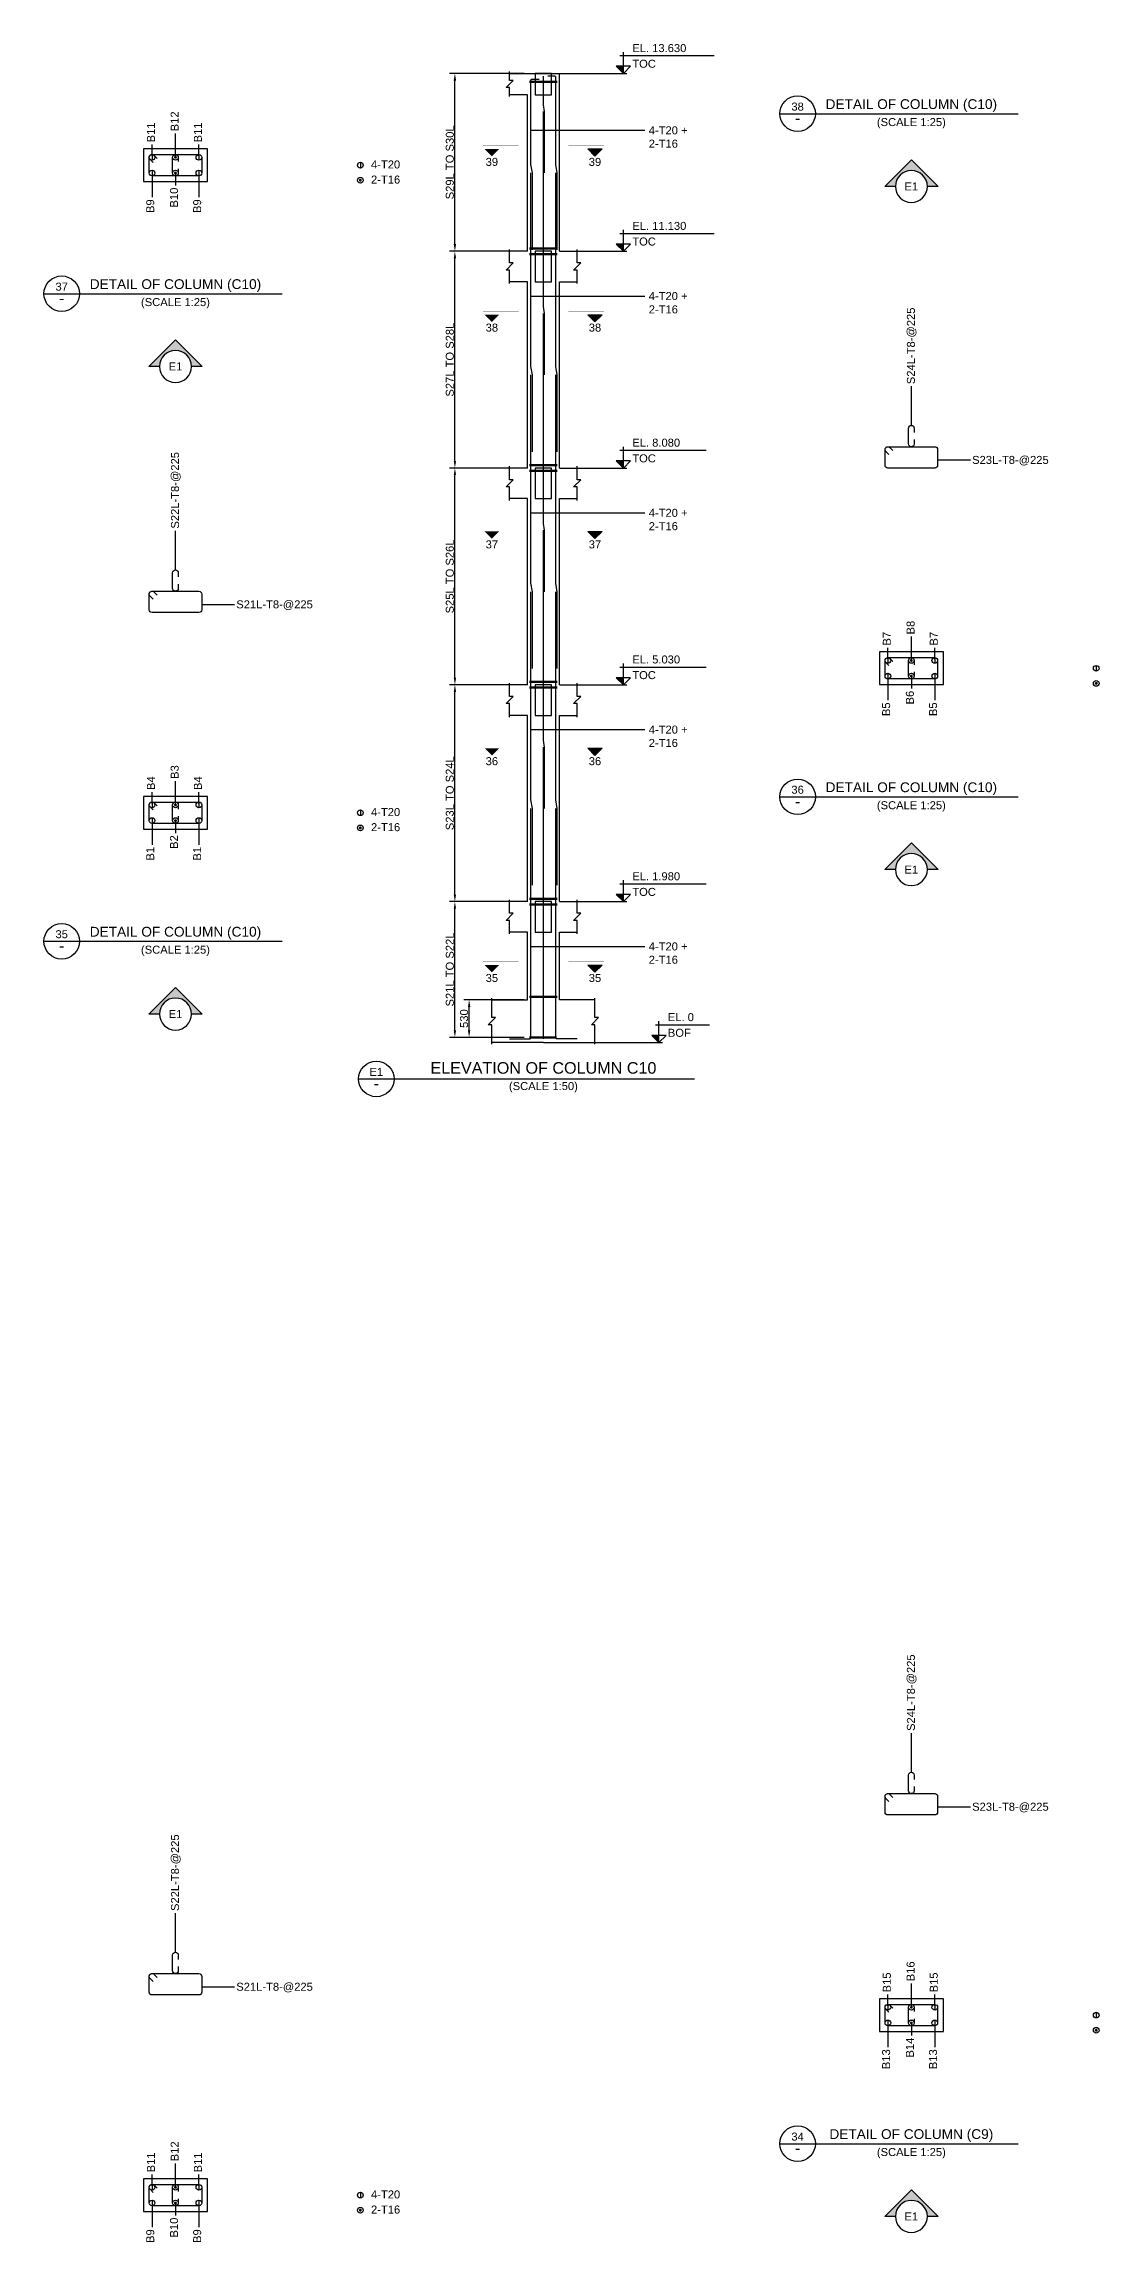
# Model space of a CAD drawing. Header units: inches. Extents: x -816171 to 9366335, y -450961 to 689132.
# Drawn here: x 123873 to 153553, y 352549 to 414358 of the extents above; entities that cross this region are included whole.
import ezdxf
from ezdxf.enums import TextEntityAlignment as Align

# ---------------------------------------------------------------- set-up
doc = ezdxf.new("R2010")
doc.units = ezdxf.units.IN
doc.header["$MEASUREMENT"] = 0
for name, color, linetype in [('colSectionMarkLayer', 5, 'Continuous'), ('Concrete Line', 2, 'Continuous'), ('Dim', 31, 'Continuous'), ('Hatch', 25, 'Continuous'), ('Labels', 4, 'Continuous'), ('Link', 225, 'Continuous'), ('Reinforcement', 130, 'Continuous'), ('Text', 31, 'Continuous'), ('Text_Scale', 31, 'Continuous')]:
    doc.layers.add(name, color=color, linetype=linetype)
doc.styles.add('SC-BBS1', font='SansSerif')
doc.styles.add('SC-COL2', font='SansSerif')
doc.styles.get("Standard").update_dxf_attribs({"font": 'txt.shx'})
doc.dimstyles.new('ColumnSch', dxfattribs={"dimtxt": 225, "dimasz": 200, "dimexe": 150, "dimexo": 150, "dimgap": 25, "dimtad": 1, "dimtoh": 1, "dimdec": 4, "dimzin": 0, "dimdsep": 46, "dimtxsty": 'SC-COL2', "dimcen": 0.09, "dimclrd": 8, "dimclre": 8, "dimclrt": 31, "dimadec": 0, "dimazin": 0, "dimtfac": 1, "dimtdec": 0, "dimtix": 1, "dimtofl": 0, "dimtmove": 0, "dimatfit": 3, "dimfxl": 1, "dimtolj": 1, "dimtzin": 0, "dimarcsym": 0})
doc.dimstyles.get("Standard").update_dxf_attribs({"dimtxt": 0.18, "dimasz": 0.18, "dimexe": 0.18, "dimexo": 0.0625, "dimgap": 0.09, "dimtad": 0, "dimtih": 1, "dimtoh": 1, "dimdec": 4, "dimzin": 0, "dimdsep": 46, "dimtxsty": 'Standard', "dimcen": 0.09, "dimadec": 0, "dimazin": 0, "dimtfac": 1, "dimtdec": 4, "dimtofl": 0, "dimtmove": 0, "dimatfit": 3, "dimfxl": 1, "dimtolj": 1, "dimtzin": 0, "dimarcsym": 0})

# ---------------------------------------------------------------- blocks, each defined once
blk = doc.blocks.new('*D542')
at = {"layer": 'DEFPOINTS', "color": 0, "transparency": 16777216}
for p in [(135433, 390241), (137533, 390241), (137533, 386423)]:
    blk.add_point(p, dxfattribs=at)
at = {"layer": 'Dim', "color": 8, "lineweight": -2, "transparency": 16777216}
for p, q in [((137383, 390241), (135283, 390241)), ((135433, 386623), (135433, 390041)), ((137383, 386423), (135283, 386423))]:
    blk.add_line(p, q, dxfattribs=at)
at = {"layer": 'Dim', "color": 8, "transparency": 16777216}
for points in [[(135400, 390041), (135467, 390041), (135433, 390241)], [(135400, 386623), (135467, 386623), (135433, 386423)]]:
    blk.add_solid(points, dxfattribs=at)
at = {"layer": 'Dim', "color": 31, "lineweight": 50, "transparency": 16777216, "insert": (135291, 388332), "char_height": 225, "attachment_point": 5, "rotation": 90, "style": 'SC-COL2'}
blk.add_mtext('\\A1;S21L TO S22L', dxfattribs=at)
blk = doc.blocks.new('*D543')
at = {"layer": 'DEFPOINTS', "color": 0, "transparency": 16777216}
for p in [(135833, 387479), (137533, 387479), (137533, 386423)]:
    blk.add_point(p, dxfattribs=at)
at = {"layer": 'Dim', "color": 8, "lineweight": -2, "transparency": 16777216}
for p, q in [((137383, 387479), (135683, 387479)), ((135833, 386623), (135833, 387279)), ((137383, 386423), (135683, 386423))]:
    blk.add_line(p, q, dxfattribs=at)
at = {"layer": 'Dim', "color": 8, "transparency": 16777216}
for points in [[(135800, 387279), (135867, 387279), (135833, 387479)], [(135800, 386623), (135867, 386623), (135833, 386423)]]:
    blk.add_solid(points, dxfattribs=at)
at = {"layer": 'Dim', "color": 31, "lineweight": 50, "transparency": 16777216, "insert": (135692, 386951), "char_height": 225, "attachment_point": 5, "rotation": 90, "style": 'SC-COL2'}
blk.add_mtext('\\A1;530', dxfattribs=at)
blk = doc.blocks.new('*D544')
at = {"layer": 'DEFPOINTS', "color": 0, "transparency": 16777216}
for p in [(135433, 396337), (137533, 396337), (137533, 390241)]:
    blk.add_point(p, dxfattribs=at)
at = {"layer": 'Dim', "color": 8, "lineweight": -2, "transparency": 16777216}
for p, q in [((137383, 396337), (135283, 396337)), ((135433, 390441), (135433, 396137)), ((137383, 390241), (135283, 390241))]:
    blk.add_line(p, q, dxfattribs=at)
at = {"layer": 'Dim', "color": 8, "transparency": 16777216}
for points in [[(135400, 396137), (135467, 396137), (135433, 396337)], [(135400, 390441), (135467, 390441), (135433, 390241)]]:
    blk.add_solid(points, dxfattribs=at)
at = {"layer": 'Dim', "color": 31, "lineweight": 50, "transparency": 16777216, "insert": (135291, 393289), "char_height": 225, "attachment_point": 5, "rotation": 90, "style": 'SC-COL2'}
blk.add_mtext('\\A1;S23L TO S24L', dxfattribs=at)
blk = doc.blocks.new('*D545')
at = {"layer": 'DEFPOINTS', "color": 0, "transparency": 16777216}
for p in [(135433, 402433), (137533, 402433), (137533, 396337)]:
    blk.add_point(p, dxfattribs=at)
at = {"layer": 'Dim', "color": 8, "lineweight": -2, "transparency": 16777216}
for p, q in [((137383, 402433), (135283, 402433)), ((135433, 396537), (135433, 402233)), ((137383, 396337), (135283, 396337))]:
    blk.add_line(p, q, dxfattribs=at)
at = {"layer": 'Dim', "color": 8, "transparency": 16777216}
for points in [[(135400, 402233), (135467, 402233), (135433, 402433)], [(135400, 396537), (135467, 396537), (135433, 396337)]]:
    blk.add_solid(points, dxfattribs=at)
at = {"layer": 'Dim', "color": 31, "lineweight": 50, "transparency": 16777216, "insert": (135291, 399385), "char_height": 225, "attachment_point": 5, "rotation": 90, "style": 'SC-COL2'}
blk.add_mtext('\\A1;S25L TO S26L', dxfattribs=at)
blk = doc.blocks.new('*D546')
at = {"layer": 'DEFPOINTS', "color": 0, "transparency": 16777216}
for p in [(135433, 408529), (137533, 408529), (137533, 402433)]:
    blk.add_point(p, dxfattribs=at)
at = {"layer": 'Dim', "color": 8, "lineweight": -2, "transparency": 16777216}
for p, q in [((137383, 408529), (135283, 408529)), ((135433, 402633), (135433, 408329)), ((137383, 402433), (135283, 402433))]:
    blk.add_line(p, q, dxfattribs=at)
at = {"layer": 'Dim', "color": 8, "transparency": 16777216}
for points in [[(135400, 408329), (135467, 408329), (135433, 408529)], [(135400, 402633), (135467, 402633), (135433, 402433)]]:
    blk.add_solid(points, dxfattribs=at)
at = {"layer": 'Dim', "color": 31, "lineweight": 50, "transparency": 16777216, "insert": (135291, 405481), "char_height": 225, "attachment_point": 5, "rotation": 90, "style": 'SC-COL2'}
blk.add_mtext('\\A1;S27L TO S28L', dxfattribs=at)
blk = doc.blocks.new('*D547')
at = {"layer": 'DEFPOINTS', "color": 0, "transparency": 16777216}
for p in [(135433, 413529), (137533, 413529), (137533, 408529)]:
    blk.add_point(p, dxfattribs=at)
at = {"layer": 'Dim', "color": 8, "lineweight": -2, "transparency": 16777216}
for p, q in [((137383, 413529), (135283, 413529)), ((135433, 408729), (135433, 413329)), ((137383, 408529), (135283, 408529))]:
    blk.add_line(p, q, dxfattribs=at)
at = {"layer": 'Dim', "color": 8, "transparency": 16777216}
for points in [[(135400, 413329), (135467, 413329), (135433, 413529)], [(135400, 408729), (135467, 408729), (135433, 408529)]]:
    blk.add_solid(points, dxfattribs=at)
at = {"layer": 'Dim', "color": 31, "lineweight": 50, "transparency": 16777216, "insert": (135291, 411029), "char_height": 225, "attachment_point": 5, "rotation": 90, "style": 'SC-COL2'}
blk.add_mtext('\\A1;S29L TO S30L', dxfattribs=at)

msp = doc.modelspace()

# ---------------------------------------------------------------- hatches: boundary and pattern name
at = {"layer": 'Hatch'}
for points in [[(140173.34546, 413529.4638), (140173.34546, 413729.4638), (139973.34546, 413729.4638)], [(136273.34546, 411404.4638), (136473.34546, 411204.4638), (136673.34546, 411404.4638), (136273.34546, 411404.4638)], [(139573.34546, 411404.4638), (139373.34546, 411204.4638), (139173.34546, 411404.4638), (139573.34546, 411404.4638)], [(140173.34546, 408529.4638), (140173.34546, 408729.4638), (139973.34546, 408729.4638)], [(136273.34546, 406744.4638), (136473.34546, 406544.4638), (136673.34546, 406744.4638), (136273.34546, 406744.4638)], [(139573.34546, 406744.4638), (139373.34546, 406544.4638), (139173.34546, 406744.4638), (139573.34546, 406744.4638)], [(140173.34546, 402433.4638), (140173.34546, 402633.4638), (139973.34546, 402633.4638)], [(136273.34546, 400648.4638), (136473.34546, 400448.4638), (136673.34546, 400648.4638), (136273.34546, 400648.4638)], [(139573.34546, 400648.4638), (139373.34546, 400448.4638), (139173.34546, 400648.4638), (139573.34546, 400648.4638)], [(140173.34546, 396337.4638), (140173.34546, 396537.4638), (139973.34546, 396537.4638)], [(136273.34546, 394552.4638), (136473.34546, 394352.4638), (136673.34546, 394552.4638), (136273.34546, 394552.4638)], [(139573.34546, 394552.4638), (139373.34546, 394352.4638), (139173.34546, 394552.4638), (139573.34546, 394552.4638)], [(140173.34546, 390241.4638), (140173.34546, 390441.4638), (139973.34546, 390441.4638)], [(136273.34546, 388456.4638), (136473.34546, 388256.4638), (136673.34546, 388456.4638), (136273.34546, 388456.4638)], [(139573.34546, 388456.4638), (139373.34546, 388256.4638), (139173.34546, 388456.4638), (139573.34546, 388456.4638)], [(141173.34546, 386279.4638), (141173.34546, 386479.4638), (140973.34546, 386479.4638)]]:
    msp.add_hatch(color=256, dxfattribs=at).paths.add_polyline_path(points, flags=0)
h = msp.add_hatch(color=256, dxfattribs=at)
edge = h.paths.add_edge_path(flags=16)
edge.add_line((147823.34546, 410351.4638), (147523.34546, 410351.4638))
edge.add_line((147523.34546, 410351.4638), (148273.34546, 411101.4638))
edge.add_line((148273.34546, 411101.4638), (149023.34546, 410351.4638))
edge.add_line((149023.34546, 410351.4638), (148723.34546, 410351.4638))
edge.add_arc((148273.34546, 410351.4638), 450, 0, 180)
h = msp.add_hatch(color=256, dxfattribs=at)
edge = h.paths.add_edge_path(flags=16)
edge.add_line((127123.34546, 405289.4638), (126823.34546, 405289.4638))
edge.add_line((126823.34546, 405289.4638), (127573.34546, 406039.4638))
edge.add_line((127573.34546, 406039.4638), (128323.34546, 405289.4638))
edge.add_line((128323.34546, 405289.4638), (128023.34546, 405289.4638))
edge.add_arc((127573.34546, 405289.4638), 450, 0, 180)
h = msp.add_hatch(color=256, dxfattribs=at)
edge = h.paths.add_edge_path(flags=16)
edge.add_line((147823.34546, 391141.4638), (147523.34546, 391141.4638))
edge.add_line((147523.34546, 391141.4638), (148273.34546, 391891.4638))
edge.add_line((148273.34546, 391891.4638), (149023.34546, 391141.4638))
edge.add_line((149023.34546, 391141.4638), (148723.34546, 391141.4638))
edge.add_arc((148273.34546, 391141.4638), 450, 0, 180)
h = msp.add_hatch(color=256, dxfattribs=at)
edge = h.paths.add_edge_path(flags=16)
edge.add_line((127123.34546, 387079.4638), (126823.34546, 387079.4638))
edge.add_line((126823.34546, 387079.4638), (127573.34546, 387829.4638))
edge.add_line((127573.34546, 387829.4638), (128323.34546, 387079.4638))
edge.add_line((128323.34546, 387079.4638), (128023.34546, 387079.4638))
edge.add_arc((127573.34546, 387079.4638), 450, 0, 180)
h = msp.add_hatch(color=256, dxfattribs=at)
edge = h.paths.add_edge_path(flags=16)
edge.add_line((147823.34546, 353269.4638), (147523.34546, 353269.4638))
edge.add_line((147523.34546, 353269.4638), (148273.34546, 354019.4638))
edge.add_line((148273.34546, 354019.4638), (149023.34546, 353269.4638))
edge.add_line((149023.34546, 353269.4638), (148723.34546, 353269.4638))
edge.add_arc((148273.34546, 353269.4638), 450, 0, 180)

# ---------------------------------------------------------------- linework, layer by layer
at = {"lineweight": 50}
for p, q in [((137533.34546, 413289.4638), (138313.34546, 413289.4638)), ((137533.34546, 408609.4638), (138313.34546, 408609.4638)), ((137533.34546, 408449.4638), (138313.34546, 408449.4638)), ((137533.34546, 402513.4638), (138313.34546, 402513.4638)), ((137533.34546, 402353.4638), (138313.34546, 402353.4638)), ((137533.34546, 396417.4638), (138313.34546, 396417.4638)), ((137533.34546, 396257.4638), (138313.34546, 396257.4638)), ((137533.34546, 390321.4638), (138313.34546, 390321.4638)), ((137533.34546, 390161.4638), (138313.34546, 390161.4638)), ((137533.34546, 387559.4638), (138313.34546, 387559.4638)), ((137533.34546, 386423.4638), (138293.34546, 386423.4638))]:
    msp.add_line(p, q, dxfattribs=at)
at = {"layer": 'colSectionMarkLayer'}
for p, q in [((140173.34546, 413529.4638), (140173.34546, 414129.4638)), ((138373.34546, 413529.4638), (140273.34546, 413529.4638)), ((140073.34546, 414029.4638), (142723.34546, 414029.4638)), ((144573.34546, 412396.4638), (151273.34546, 412396.4638)), ((140073.34546, 409029.4638), (142723.34546, 409029.4638)), ((140173.34546, 408529.4638), (140173.34546, 409129.4638)), ((138373.34546, 408529.4638), (140273.34546, 408529.4638)), ((123873.34546, 407334.4638), (130573.34546, 407334.4638)), ((140173.34546, 402433.4638), (140173.34546, 403033.4638)), ((138373.34546, 402433.4638), (140273.34546, 402433.4638)), ((140073.34546, 402933.4638), (142498.34546, 402933.4638)), ((140073.34546, 396837.4638), (142498.34546, 396837.4638)), ((140173.34546, 396337.4638), (140173.34546, 396937.4638)), ((138373.34546, 396337.4638), (140273.34546, 396337.4638)), ((144573.34546, 393186.4638), (151273.34546, 393186.4638)), ((140073.34546, 390741.4638), (142498.34546, 390741.4638)), ((140173.34546, 390241.4638), (140173.34546, 390841.4638)), ((138373.34546, 390241.4638), (140273.34546, 390241.4638)), ((123873.34546, 389124.4638), (130573.34546, 389124.4638)), ((141073.34546, 386779.4638), (142598.34546, 386779.4638)), ((141173.34546, 386279.4638), (141173.34546, 386879.4638)), ((139373.34546, 386279.4638), (141273.34546, 386279.4638)), ((132723.34546, 385254.4638), (142173.34546, 385254.4638)), ((144573.34546, 355314.4638), (151273.34546, 355314.4638))]:
    msp.add_line(p, q, dxfattribs=at)
for points in [[(140173.34546, 413529.4638), (140373.34546, 413729.4638), (139973.34546, 413729.4638)], [(140173.34546, 408529.4638), (140373.34546, 408729.4638), (139973.34546, 408729.4638)], [(140173.34546, 402433.4638), (140373.34546, 402633.4638), (139973.34546, 402633.4638)], [(140173.34546, 396337.4638), (140373.34546, 396537.4638), (139973.34546, 396537.4638)], [(140173.34546, 390241.4638), (140373.34546, 390441.4638), (139973.34546, 390441.4638)], [(141173.34546, 386279.4638), (141373.34546, 386479.4638), (140973.34546, 386479.4638)]]:
    msp.add_lwpolyline(points, close=True, dxfattribs=at)
at = {"layer": 'colSectionMarkLayer', "const_width": 5}
for points in [[(137223.34546, 411504.4638), (136223.34546, 411504.4638)], [(136273.34546, 411404.4638), (136473.34546, 411204.4638), (136673.34546, 411404.4638), (136273.34546, 411404.4638)], [(138623.34546, 411504.4638), (139623.34546, 411504.4638)], [(137223.34546, 406844.4638), (136223.34546, 406844.4638)], [(136273.34546, 406744.4638), (136473.34546, 406544.4638), (136673.34546, 406744.4638), (136273.34546, 406744.4638)], [(138623.34546, 406844.4638), (139623.34546, 406844.4638)], [(137223.34546, 400748.4638), (136223.34546, 400748.4638)], [(136273.34546, 400648.4638), (136473.34546, 400448.4638), (136673.34546, 400648.4638), (136273.34546, 400648.4638)], [(138623.34546, 400748.4638), (139623.34546, 400748.4638)], [(137223.34546, 394652.4638), (136223.34546, 394652.4638)], [(136273.34546, 394552.4638), (136473.34546, 394352.4638), (136673.34546, 394552.4638), (136273.34546, 394552.4638)], [(138623.34546, 394652.4638), (139623.34546, 394652.4638)], [(137223.34546, 388556.4638), (136223.34546, 388556.4638)], [(136273.34546, 388456.4638), (136473.34546, 388256.4638), (136673.34546, 388456.4638), (136273.34546, 388456.4638)], [(138623.34546, 388556.4638), (139623.34546, 388556.4638)]]:
    msp.add_lwpolyline(points, dxfattribs=at)
at = {"layer": 'colSectionMarkLayer'}
for points in [[(139573.34546, 411404.4638), (139373.34546, 411204.4638), (139173.34546, 411404.4638), (139573.34546, 411404.4638)], [(139573.34546, 406744.4638), (139373.34546, 406544.4638), (139173.34546, 406744.4638), (139573.34546, 406744.4638)], [(139573.34546, 400648.4638), (139373.34546, 400448.4638), (139173.34546, 400648.4638), (139573.34546, 400648.4638)], [(139573.34546, 394552.4638), (139373.34546, 394352.4638), (139173.34546, 394552.4638), (139573.34546, 394552.4638)], [(139573.34546, 388456.4638), (139373.34546, 388256.4638), (139173.34546, 388456.4638), (139573.34546, 388456.4638)]]:
    msp.add_lwpolyline(points, dxfattribs=at)
for points in [[(147823.34546, 410351.4638), (147523.34546, 410351.4638), (148273.34546, 411101.4638), (149023.34546, 410351.4638), (148723.34546, 410351.4638, 1), (147823.34546, 410351.4638, 1), (148723.34546, 410351.4638)], [(127123.34546, 405289.4638), (126823.34546, 405289.4638), (127573.34546, 406039.4638), (128323.34546, 405289.4638), (128023.34546, 405289.4638, 1), (127123.34546, 405289.4638, 1), (128023.34546, 405289.4638)], [(147823.34546, 391141.4638), (147523.34546, 391141.4638), (148273.34546, 391891.4638), (149023.34546, 391141.4638), (148723.34546, 391141.4638, 1), (147823.34546, 391141.4638, 1), (148723.34546, 391141.4638)], [(127123.34546, 387079.4638), (126823.34546, 387079.4638), (127573.34546, 387829.4638), (128323.34546, 387079.4638), (128023.34546, 387079.4638, 1), (127123.34546, 387079.4638, 1), (128023.34546, 387079.4638)], [(147823.34546, 353269.4638), (147523.34546, 353269.4638), (148273.34546, 354019.4638), (149023.34546, 353269.4638), (148723.34546, 353269.4638, 1), (147823.34546, 353269.4638, 1), (148723.34546, 353269.4638)]]:
    msp.add_lwpolyline(points, format="xyb", dxfattribs=at)
for centre in [(145073.34546, 412396.4638), (124373.34546, 407334.4638), (145073.34546, 393186.4638), (124373.34546, 389124.4638), (133223.34546, 385254.4638), (145073.34546, 355314.4638)]:
    msp.add_circle(centre, 500, dxfattribs=at)
at = {"layer": 'Concrete Line'}
for p, q in [((136973.34546, 413529.4638), (138373.34546, 413529.4638)), ((138373.34546, 408529.4638), (138373.34546, 413529.4638)), ((137473.34546, 412929.4638), (136973.34546, 412929.4638)), ((137473.34546, 408529.4638), (137473.34546, 412929.4638)), ((137473.34546, 408529.4638), (136973.34546, 408529.4638)), ((137473.34546, 408529.4638), (137473.34546, 408529.4638)), ((137473.34546, 408529.4638), (137473.34546, 408529.4638)), ((138373.34546, 408529.4638), (138373.34546, 408529.4638)), ((138373.34546, 408529.4638), (138373.34546, 408529.4638)), ((138373.34546, 408529.4638), (138873.34546, 408529.4638)), ((137473.34546, 407669.4638), (136973.34546, 407669.4638)), ((137473.34546, 402433.4638), (137473.34546, 407669.4638)), ((138373.34546, 402433.4638), (138373.34546, 407669.4638)), ((138373.34546, 407669.4638), (138873.34546, 407669.4638)), ((137473.34546, 402433.4638), (136973.34546, 402433.4638)), ((137473.34546, 402433.4638), (137473.34546, 402433.4638)), ((137473.34546, 402433.4638), (137473.34546, 402433.4638)), ((138373.34546, 402433.4638), (138373.34546, 402433.4638)), ((138373.34546, 402433.4638), (138373.34546, 402433.4638)), ((138373.34546, 402433.4638), (138873.34546, 402433.4638)), ((137473.34546, 401573.4638), (136973.34546, 401573.4638)), ((137473.34546, 396337.4638), (137473.34546, 401573.4638)), ((138373.34546, 396337.4638), (138373.34546, 401573.4638)), ((138373.34546, 401573.4638), (138873.34546, 401573.4638)), ((137473.34546, 396337.4638), (136973.34546, 396337.4638)), ((137473.34546, 396337.4638), (137473.34546, 396337.4638)), ((137473.34546, 396337.4638), (137473.34546, 396337.4638)), ((138373.34546, 396337.4638), (138373.34546, 396337.4638)), ((138373.34546, 396337.4638), (138373.34546, 396337.4638)), ((138373.34546, 396337.4638), (138873.34546, 396337.4638)), ((137473.34546, 395477.4638), (136973.34546, 395477.4638)), ((137473.34546, 390241.4638), (137473.34546, 395477.4638)), ((138373.34546, 390241.4638), (138373.34546, 395477.4638)), ((138373.34546, 395477.4638), (138873.34546, 395477.4638)), ((137473.34546, 390241.4638), (136973.34546, 390241.4638)), ((137473.34546, 390241.4638), (137473.34546, 390241.4638)), ((137473.34546, 390241.4638), (137473.34546, 390241.4638)), ((138373.34546, 390241.4638), (138373.34546, 390241.4638)), ((138373.34546, 390241.4638), (138373.34546, 390241.4638)), ((138373.34546, 390241.4638), (138873.34546, 390241.4638)), ((137473.34546, 389381.4638), (136973.34546, 389381.4638)), ((137473.34546, 387479.4638), (137473.34546, 389381.4638)), ((138373.34546, 387479.4638), (138373.34546, 389381.4638)), ((138373.34546, 389381.4638), (138873.34546, 389381.4638)), ((136473.34546, 387479.4638), (137473.34546, 387479.4638)), ((139373.34546, 387479.4638), (138373.34546, 387479.4638)), ((139373.34546, 387479.4638), (138373.34546, 387479.4638)), ((137923.34546, 386279.4638), (136473.34546, 386279.4638)), ((137923.34546, 386279.4638), (139373.34546, 386279.4638))]:
    msp.add_line(p, q, dxfattribs=at)
for points in [[(136973.34546, 412879.4638), (136973.34546, 413129.4638), (136873.34546, 413129.4638), (137073.34546, 413329.4638), (136973.34546, 413329.4638), (136973.34546, 413579.4638)], [(136973.34546, 407619.4638), (136973.34546, 407999.4638), (136873.34546, 407999.4638), (137073.34546, 408199.4638), (136973.34546, 408199.4638), (136973.34546, 408579.4638)], [(138873.34546, 407619.4638), (138873.34546, 407999.4638), (138773.34546, 407999.4638), (138973.34546, 408199.4638), (138873.34546, 408199.4638), (138873.34546, 408579.4638)], [(136973.34546, 401523.4638), (136973.34546, 401903.4638), (136873.34546, 401903.4638), (137073.34546, 402103.4638), (136973.34546, 402103.4638), (136973.34546, 402483.4638)], [(138873.34546, 401523.4638), (138873.34546, 401903.4638), (138773.34546, 401903.4638), (138973.34546, 402103.4638), (138873.34546, 402103.4638), (138873.34546, 402483.4638)], [(136973.34546, 395427.4638), (136973.34546, 395807.4638), (136873.34546, 395807.4638), (137073.34546, 396007.4638), (136973.34546, 396007.4638), (136973.34546, 396387.4638)], [(138873.34546, 395427.4638), (138873.34546, 395807.4638), (138773.34546, 395807.4638), (138973.34546, 396007.4638), (138873.34546, 396007.4638), (138873.34546, 396387.4638)], [(136973.34546, 389331.4638), (136973.34546, 389711.4638), (136873.34546, 389711.4638), (137073.34546, 389911.4638), (136973.34546, 389911.4638), (136973.34546, 390291.4638)], [(138873.34546, 389331.4638), (138873.34546, 389711.4638), (138773.34546, 389711.4638), (138973.34546, 389911.4638), (138873.34546, 389911.4638), (138873.34546, 390291.4638)], [(136473.34546, 386229.4638), (136473.34546, 386779.4638), (136373.34546, 386779.4638), (136573.34546, 386979.4638), (136473.34546, 386979.4638), (136473.34546, 387529.4638)], [(139373.34546, 386229.4638), (139373.34546, 386779.4638), (139273.34546, 386779.4638), (139473.34546, 386979.4638), (139373.34546, 386979.4638), (139373.34546, 387529.4638)]]:
    msp.add_lwpolyline(points, dxfattribs=at)
for points in [[(137693.34546, 413529.4638), (137693.34546, 412929.4638), (138153.34546, 412929.4638), (138153.34546, 413529.4638)], [(126673.34546, 410489.4638), (128473.34546, 410489.4638), (128473.34546, 410489.4638), (128473.34546, 411409.4638), (128473.34546, 411409.4638), (126673.34546, 411409.4638), (126673.34546, 411409.4638), (126673.34546, 410489.4638)], [(137693.34546, 408529.4638), (137693.34546, 407669.4638), (138153.34546, 407669.4638), (138153.34546, 408529.4638)], [(137693.34546, 402433.4638), (137693.34546, 401573.4638), (138153.34546, 401573.4638), (138153.34546, 402433.4638)], [(147373.34546, 396341.4638), (149173.34546, 396341.4638), (149173.34546, 396341.4638), (149173.34546, 397261.4638), (149173.34546, 397261.4638), (147373.34546, 397261.4638), (147373.34546, 397261.4638), (147373.34546, 396341.4638)], [(137693.34546, 396337.4638), (137693.34546, 395477.4638), (138153.34546, 395477.4638), (138153.34546, 396337.4638)], [(126673.34546, 392279.4638), (128473.34546, 392279.4638), (128473.34546, 392279.4638), (128473.34546, 393199.4638), (128473.34546, 393199.4638), (126673.34546, 393199.4638), (126673.34546, 393199.4638), (126673.34546, 392279.4638)], [(137693.34546, 390241.4638), (137693.34546, 389381.4638), (138153.34546, 389381.4638), (138153.34546, 390241.4638)], [(147373.34546, 358469.4638), (149173.34546, 358469.4638), (149173.34546, 358469.4638), (149173.34546, 359389.4638), (149173.34546, 359389.4638), (147373.34546, 359389.4638), (147373.34546, 359389.4638), (147373.34546, 358469.4638)], [(126673.34546, 353407.4638), (128473.34546, 353407.4638), (128473.34546, 353407.4638), (128473.34546, 354327.4638), (128473.34546, 354327.4638), (126673.34546, 354327.4638), (126673.34546, 354327.4638), (126673.34546, 353407.4638)]]:
    msp.add_lwpolyline(points, close=True, dxfattribs=at)
at = {"layer": 'Dim', "color": 8}
for p, q in [((127573.34546, 411201.4638), (127573.34546, 411841.4638)), ((126913.34546, 411209.4638), (126913.34546, 411529.4638)), ((128233.34546, 411209.4638), (128233.34546, 411529.4638)), ((126913.34546, 410689.4638), (126913.34546, 410049.4638)), ((127573.34546, 410697.4638), (127573.34546, 410377.4638)), ((128233.34546, 410689.4638), (128233.34546, 410049.4638)), ((148273.34546, 397053.4638), (148273.34546, 397693.4638)), ((147613.34546, 397061.4638), (147613.34546, 397381.4638)), ((148933.34546, 397061.4638), (148933.34546, 397381.4638)), ((147613.34546, 396541.4638), (147613.34546, 395901.4638)), ((148273.34546, 396549.4638), (148273.34546, 396229.4638)), ((148933.34546, 396541.4638), (148933.34546, 395901.4638)), ((126913.34546, 392999.4638), (126913.34546, 393319.4638)), ((127573.34546, 392991.4638), (127573.34546, 393631.4638)), ((128233.34546, 392999.4638), (128233.34546, 393319.4638)), ((127573.34546, 392487.4638), (127573.34546, 392167.4638)), ((126913.34546, 392479.4638), (126913.34546, 391839.4638)), ((128233.34546, 392479.4638), (128233.34546, 391839.4638)), ((148273.34546, 359181.4638), (148273.34546, 359821.4638)), ((147613.34546, 359189.4638), (147613.34546, 359509.4638)), ((148933.34546, 359189.4638), (148933.34546, 359509.4638)), ((147613.34546, 358669.4638), (147613.34546, 358029.4638)), ((148273.34546, 358677.4638), (148273.34546, 358357.4638)), ((148933.34546, 358669.4638), (148933.34546, 358029.4638)), ((126913.34546, 354127.4638), (126913.34546, 354447.4638)), ((127573.34546, 354119.4638), (127573.34546, 354759.4638)), ((128233.34546, 354127.4638), (128233.34546, 354447.4638)), ((126913.34546, 353607.4638), (126913.34546, 352967.4638)), ((127573.34546, 353615.4638), (127573.34546, 353295.4638)), ((128233.34546, 353607.4638), (128233.34546, 352967.4638))]:
    msp.add_line(p, q, dxfattribs=at)
at = {"layer": 'Link'}
for points in [[(126941.62947, 411028.0424), (126856.77681, 411112.89537, -0.6681779738), (126913.34546, 411249.4638), (128233.34546, 411249.4638, -0.4142135624), (128313.34546, 411169.4638), (128313.34546, 410729.4638, -0.4142135624), (128233.34546, 410649.4638), (126913.34546, 410649.4638, -0.4142135624), (126833.34546, 410729.4638), (126833.34546, 411169.4638, -0.6681793021), (126969.9141, 411226.03224), (127054.76676, 411141.17927)], [(127653.34546, 410849.4638), (127653.34546, 410729.4638, -1), (127493.34546, 410729.4638), (127493.34546, 411169.4638, -1), (127653.34546, 411169.4638), (127653.34546, 411049.4638)], [(148353.34546, 403231.4638), (148353.34546, 403111.4638, -1), (148193.34546, 403111.4638), (148193.34546, 403551.4638, -1), (148353.34546, 403551.4638), (148353.34546, 403431.4638)], [(147641.62947, 402810.0424), (147556.77681, 402894.89537, -0.6681779738), (147613.34546, 403031.4638), (148933.34546, 403031.4638, -0.4142135624), (149013.34546, 402951.4638), (149013.34546, 402511.4638, -0.4142135624), (148933.34546, 402431.4638), (147613.34546, 402431.4638, -0.4142135624), (147533.34546, 402511.4638), (147533.34546, 402951.4638, -0.6681793021), (147669.9141, 403008.03224), (147754.76676, 402923.17927)], [(127653.34546, 399169.4638), (127653.34546, 399049.4638, -1), (127493.34546, 399049.4638), (127493.34546, 399489.4638, -1), (127653.34546, 399489.4638), (127653.34546, 399369.4638)], [(126941.62947, 398748.0424), (126856.77681, 398832.89537, -0.6681779738), (126913.34546, 398969.4638), (128233.34546, 398969.4638, -0.4142135624), (128313.34546, 398889.4638), (128313.34546, 398449.4638, -0.4142135624), (128233.34546, 398369.4638), (126913.34546, 398369.4638, -0.4142135624), (126833.34546, 398449.4638), (126833.34546, 398889.4638, -0.6681793021), (126969.9141, 398946.03224), (127054.76676, 398861.17927)], [(147641.62947, 396880.0424), (147556.77681, 396964.89537, -0.6681779738), (147613.34546, 397101.4638), (148933.34546, 397101.4638, -0.4142135624), (149013.34546, 397021.4638), (149013.34546, 396581.4638, -0.4142135624), (148933.34546, 396501.4638), (147613.34546, 396501.4638, -0.4142135624), (147533.34546, 396581.4638), (147533.34546, 397021.4638, -0.6681793021), (147669.9141, 397078.03224), (147754.76676, 396993.17927)], [(148353.34546, 396701.4638), (148353.34546, 396581.4638, -1), (148193.34546, 396581.4638), (148193.34546, 397021.4638, -1), (148353.34546, 397021.4638), (148353.34546, 396901.4638)], [(126941.62947, 392818.0424), (126856.77681, 392902.89537, -0.6681779738), (126913.34546, 393039.4638), (128233.34546, 393039.4638, -0.4142135624), (128313.34546, 392959.4638), (128313.34546, 392519.4638, -0.4142135624), (128233.34546, 392439.4638), (126913.34546, 392439.4638, -0.4142135624), (126833.34546, 392519.4638), (126833.34546, 392959.4638, -0.6681793021), (126969.9141, 393016.03224), (127054.76676, 392931.17927)], [(127653.34546, 392639.4638), (127653.34546, 392519.4638, -1), (127493.34546, 392519.4638), (127493.34546, 392959.4638, -1), (127653.34546, 392959.4638), (127653.34546, 392839.4638)], [(148353.34546, 365359.4638), (148353.34546, 365239.4638, -1), (148193.34546, 365239.4638), (148193.34546, 365679.4638, -1), (148353.34546, 365679.4638), (148353.34546, 365559.4638)], [(147641.62947, 364938.0424), (147556.77681, 365022.89537, -0.6681779738), (147613.34546, 365159.4638), (148933.34546, 365159.4638, -0.4142135624), (149013.34546, 365079.4638), (149013.34546, 364639.4638, -0.4142135624), (148933.34546, 364559.4638), (147613.34546, 364559.4638, -0.4142135624), (147533.34546, 364639.4638), (147533.34546, 365079.4638, -0.6681793021), (147669.9141, 365136.03224), (147754.76676, 365051.17927)], [(127653.34546, 360297.4638), (127653.34546, 360177.4638, -1), (127493.34546, 360177.4638), (127493.34546, 360617.4638, -1), (127653.34546, 360617.4638), (127653.34546, 360497.4638)], [(126941.62947, 359876.0424), (126856.77681, 359960.89537, -0.6681779738), (126913.34546, 360097.4638), (128233.34546, 360097.4638, -0.4142135624), (128313.34546, 360017.4638), (128313.34546, 359577.4638, -0.4142135624), (128233.34546, 359497.4638), (126913.34546, 359497.4638, -0.4142135624), (126833.34546, 359577.4638), (126833.34546, 360017.4638, -0.6681793021), (126969.9141, 360074.03224), (127054.76676, 359989.17927)], [(147641.62947, 359008.0424), (147556.77681, 359092.89537, -0.6681779738), (147613.34546, 359229.4638), (148933.34546, 359229.4638, -0.4142135624), (149013.34546, 359149.4638), (149013.34546, 358709.4638, -0.4142135624), (148933.34546, 358629.4638), (147613.34546, 358629.4638, -0.4142135624), (147533.34546, 358709.4638), (147533.34546, 359149.4638, -0.6681793021), (147669.9141, 359206.03224), (147754.76676, 359121.17927)], [(148353.34546, 358829.4638), (148353.34546, 358709.4638, -1), (148193.34546, 358709.4638), (148193.34546, 359149.4638, -1), (148353.34546, 359149.4638), (148353.34546, 359029.4638)], [(126941.62947, 353946.0424), (126856.77681, 354030.89537, -0.6681779738), (126913.34546, 354167.4638), (128233.34546, 354167.4638, -0.4142135624), (128313.34546, 354087.4638), (128313.34546, 353647.4638, -0.4142135624), (128233.34546, 353567.4638), (126913.34546, 353567.4638, -0.4142135624), (126833.34546, 353647.4638), (126833.34546, 354087.4638, -0.6681793021), (126969.9141, 354144.03224), (127054.76676, 354059.17927)], [(127653.34546, 353767.4638), (127653.34546, 353647.4638, -1), (127493.34546, 353647.4638), (127493.34546, 354087.4638, -1), (127653.34546, 354087.4638), (127653.34546, 353967.4638)]]:
    msp.add_lwpolyline(points, format="xyb", dxfattribs=at)
at = {"layer": 'Reinforcement'}
for points in [[(137613.34546, 408569.4638), (137613.34546, 410729.4638), (137573.34546, 410969.4638), (137573.34546, 413339.4638, -0.4142135624), (137603.34546, 413369.4638), (137803.34546, 413369.4638)], [(138313.34546, 408569.4638), (138313.34546, 410729.4638), (138273.34546, 410969.4638), (138273.34546, 413419.4638, 0.4142135624), (138243.34546, 413449.4638), (138043.34546, 413449.4638)], [(136973.34546, 386379.4638), (137543.34546, 386379.4638, 0.4142135624), (137573.34546, 386409.4638), (137573.34546, 392859.4638)], [(138873.34546, 386379.4638), (138303.34546, 386379.4638, -0.4142135624), (138273.34546, 386409.4638), (138273.34546, 392859.4638)]]:
    msp.add_lwpolyline(points, format="xyb", dxfattribs=at)
for points in [[(137955.34546, 410729.4638), (137955.34546, 412457.4638), (137923.34546, 412649.4638), (137923.34546, 413449.4638), (137923.34546, 413449.4638), (137923.34546, 413449.4638)], [(137955.34546, 405051.4638), (137955.34546, 406779.4638), (137923.34546, 406971.4638), (137923.34546, 412457.4638)], [(137613.34546, 402891.4638), (137613.34546, 405051.4638), (137573.34546, 405291.4638), (137573.34546, 410729.4638)], [(138313.34546, 402891.4638), (138313.34546, 405051.4638), (138273.34546, 405291.4638), (138273.34546, 410729.4638)], [(137955.34546, 398955.4638), (137955.34546, 400683.4638), (137923.34546, 400875.4638), (137923.34546, 406779.4638)], [(137613.34546, 396795.4638), (137613.34546, 398955.4638), (137573.34546, 399195.4638), (137573.34546, 405051.4638)], [(138313.34546, 396795.4638), (138313.34546, 398955.4638), (138273.34546, 399195.4638), (138273.34546, 405051.4638)], [(137955.34546, 392859.4638), (137955.34546, 394587.4638), (137923.34546, 394779.4638), (137923.34546, 400683.4638)], [(137613.34546, 390699.4638), (137613.34546, 392859.4638), (137573.34546, 393099.4638), (137573.34546, 398955.4638)], [(138313.34546, 390699.4638), (138313.34546, 392859.4638), (138273.34546, 393099.4638), (138273.34546, 398955.4638)], [(137923.34546, 386379.4638), (137923.34546, 386379.4638), (137923.34546, 386379.4638), (137923.34546, 394587.4638)]]:
    msp.add_lwpolyline(points, dxfattribs=at)
at = {"layer": 'Reinforcement', "color": 130}
for points in [[(126913.34546, 411249.4638), (126913.34546, 411089.4638)], [(128233.34546, 411249.4638), (128233.34546, 411089.4638)], [(126913.34546, 410809.4638), (126913.34546, 410649.4638)], [(128233.34546, 410809.4638), (128233.34546, 410649.4638)], [(132773.34546, 411029.4638), (132773.34546, 410869.4638)], [(147613.34546, 397101.4638), (147613.34546, 396941.4638)], [(148933.34546, 397101.4638), (148933.34546, 396941.4638)], [(153473.34546, 396881.4638), (153473.34546, 396721.4638)], [(147613.34546, 396661.4638), (147613.34546, 396501.4638)], [(148933.34546, 396661.4638), (148933.34546, 396501.4638)], [(126913.34546, 393039.4638), (126913.34546, 392879.4638)], [(126913.34546, 392599.4638), (126913.34546, 392439.4638)], [(128233.34546, 393039.4638), (128233.34546, 392879.4638)], [(128233.34546, 392599.4638), (128233.34546, 392439.4638)], [(132773.34546, 392819.4638), (132773.34546, 392659.4638)], [(147613.34546, 359229.4638), (147613.34546, 359069.4638)], [(148933.34546, 359229.4638), (148933.34546, 359069.4638)], [(147613.34546, 358789.4638), (147613.34546, 358629.4638)], [(148933.34546, 358789.4638), (148933.34546, 358629.4638)], [(153473.34546, 359009.4638), (153473.34546, 358849.4638)], [(126913.34546, 354167.4638), (126913.34546, 354007.4638)], [(128233.34546, 354167.4638), (128233.34546, 354007.4638)], [(126913.34546, 353727.4638), (126913.34546, 353567.4638)], [(128233.34546, 353727.4638), (128233.34546, 353567.4638)], [(132773.34546, 353947.4638), (132773.34546, 353787.4638)]]:
    msp.add_lwpolyline(points, dxfattribs=at)
at = {"layer": 'Reinforcement', "color": 130, "const_width": 40}
for points in [[(127553.34546, 411169.4638, 1), (127593.34546, 411169.4638, 1)], [(127553.34546, 410729.4638, 1), (127593.34546, 410729.4638, 1)], [(132753.34546, 410524.4638, 1), (132793.34546, 410524.4638, 1)], [(148253.34546, 397021.4638, 1), (148293.34546, 397021.4638, 1)], [(148253.34546, 396581.4638, 1), (148293.34546, 396581.4638, 1)], [(153453.34546, 396376.4638, 1), (153493.34546, 396376.4638, 1)], [(127553.34546, 392959.4638, 1), (127593.34546, 392959.4638, 1)], [(127553.34546, 392519.4638, 1), (127593.34546, 392519.4638, 1)], [(132753.34546, 392314.4638, 1), (132793.34546, 392314.4638, 1)], [(148253.34546, 359149.4638, 1), (148293.34546, 359149.4638, 1)], [(148253.34546, 358709.4638, 1), (148293.34546, 358709.4638, 1)], [(153453.34546, 358504.4638, 1), (153493.34546, 358504.4638, 1)], [(127553.34546, 354087.4638, 1), (127593.34546, 354087.4638, 1)], [(127553.34546, 353647.4638, 1), (127593.34546, 353647.4638, 1)], [(132753.34546, 353442.4638, 1), (132793.34546, 353442.4638, 1)]]:
    msp.add_lwpolyline(points, format="xyb", close=True, dxfattribs=at)
at = {"layer": 'Reinforcement', "color": 130}
for centre in [(126913.34546, 411169.4638), (127573.34546, 411169.4638), (128233.34546, 411169.4638), (126913.34546, 410729.4638), (127573.34546, 410729.4638), (128233.34546, 410729.4638), (132773.34546, 410949.4638), (132773.34546, 410524.4638), (147613.34546, 397021.4638), (148273.34546, 397021.4638), (148933.34546, 397021.4638), (153473.34546, 396801.4638), (147613.34546, 396581.4638), (148273.34546, 396581.4638), (148933.34546, 396581.4638), (153473.34546, 396376.4638), (126913.34546, 392959.4638), (126913.34546, 392519.4638), (127573.34546, 392959.4638), (127573.34546, 392519.4638), (128233.34546, 392959.4638), (128233.34546, 392519.4638), (132773.34546, 392739.4638), (132773.34546, 392314.4638), (147613.34546, 359149.4638), (148273.34546, 359149.4638), (148933.34546, 359149.4638), (147613.34546, 358709.4638), (148273.34546, 358709.4638), (148933.34546, 358709.4638), (153473.34546, 358929.4638), (153473.34546, 358504.4638), (126913.34546, 354087.4638), (127573.34546, 354087.4638), (128233.34546, 354087.4638), (126913.34546, 353647.4638), (127573.34546, 353647.4638), (128233.34546, 353647.4638), (132773.34546, 353867.4638), (132773.34546, 353442.4638)]:
    msp.add_circle(centre, 80, dxfattribs=at)

# ---------------------------------------------------------------- texts
at = {"layer": 'colSectionMarkLayer', "style": 'SC-BBS1'}
for s, p in [('39', (136473.34546, 411154.4638)), ('39', (139373.34546, 411154.4638)), ('38', (136473.34546, 406494.4638)), ('38', (139373.34546, 406494.4638)), ('37', (136473.34546, 400398.4638)), ('37', (139373.34546, 400398.4638)), ('36', (136473.34546, 394302.4638)), ('36', (139373.34546, 394302.4638)), ('35', (136473.34546, 388206.4638)), ('35', (139373.34546, 388206.4638))]:
    msp.add_text(s, height=225, dxfattribs=at).set_placement(p, align=Align.TOP_CENTER)
at = {"layer": 'Dim', "style": 'SC-COL2'}
for s, p in [('B12', (127551.34546, 411901.4638)), ('B11', (126883.34546, 411589.4638)), ('B11', (128203.34546, 411589.4638)), ('B8', (148251.34546, 397753.4638)), ('B7', (147583.34546, 397441.4638)), ('B7', (148903.34546, 397441.4638)), ('B4', (126883.34546, 393379.4638)), ('B3', (127551.34546, 393691.4638)), ('B4', (128203.34546, 393379.4638)), ('B16', (148251.34546, 359881.4638)), ('B15', (147583.34546, 359569.4638)), ('B15', (148903.34546, 359569.4638)), ('B11', (126883.34546, 354507.4638)), ('B12', (127551.34546, 354819.4638)), ('B11', (128203.34546, 354507.4638))]:
    msp.add_text(s, height=225, rotation=90, dxfattribs=at).set_placement(p, align=Align.MIDDLE_LEFT)
for s, p in [('B9', (126863.34546, 409989.4638)), ('B10', (127531.34546, 410317.4638)), ('B9', (128183.34546, 409989.4638)), ('B5', (147563.34546, 395841.4638)), ('B6', (148231.34546, 396169.4638)), ('B5', (148883.34546, 395841.4638)), ('B2', (127531.34546, 392107.4638)), ('B1', (126863.34546, 391779.4638)), ('B1', (128183.34546, 391779.4638)), ('B13', (147563.34546, 357969.4638)), ('B14', (148231.34546, 358297.4638)), ('B13', (148883.34546, 357969.4638)), ('B10', (127531.34546, 353235.4638)), ('B9', (126863.34546, 352907.4638)), ('B9', (128183.34546, 352907.4638))]:
    msp.add_text(s, height=225, rotation=90, dxfattribs=at).set_placement(p, align=Align.MIDDLE_RIGHT)
at = {"layer": 'Labels', "style": 'SC-BBS1'}
for s, height, p in [('38', 225, (145073.34546, 412416.4638)), ('DETAIL OF COLUMN (C10)', 275, (148273.34546, 412446.4638)), ('37', 225, (124373.34546, 407354.4638)), ('DETAIL OF COLUMN (C10)', 275, (127573.34546, 407384.4638)), ('36', 225, (145073.34546, 393206.4638)), ('DETAIL OF COLUMN (C10)', 275, (148273.34546, 393236.4638)), ('35', 225, (124373.34546, 389144.4638)), ('DETAIL OF COLUMN (C10)', 275, (127573.34546, 389174.4638)), ('ELEVATION OF COLUMN C10', 325, (137923.34546, 385304.4638)), ('E1', 225, (133223.34546, 385274.4638)), ('34', 225, (145073.34546, 355334.4638)), ('DETAIL OF COLUMN (C9)', 275, (148273.34546, 355364.4638))]:
    msp.add_text(s, height=height, dxfattribs=at).set_placement(p, align=Align.BOTTOM_CENTER)
for s, height, p in [('-', 325, (145073.34546, 412271.4638)), ('E1', 225, (148273.34546, 410351.4638)), ('-', 325, (124373.34546, 407209.4638)), ('E1', 225, (127573.34546, 405289.4638)), ('-', 325, (145073.34546, 393061.4638)), ('E1', 225, (148273.34546, 391141.4638)), ('-', 325, (124373.34546, 388999.4638)), ('E1', 225, (127573.34546, 387079.4638)), ('-', 325, (133223.34546, 385129.4638)), ('-', 325, (145073.34546, 355189.4638)), ('E1', 225, (148273.34546, 353269.4638))]:
    msp.add_text(s, height=height, dxfattribs=at).set_placement(p, align=Align.MIDDLE_CENTER)
at = {"layer": 'Text', "style": 'SC-BBS1'}
for s, p in [('EL. 13.630', (140423.34546, 414129.4638)), ('TOC', (140423.34546, 413689.4638)), ('EL. 11.130', (140423.34546, 409129.4638)), ('TOC', (140423.34546, 408689.4638)), ('EL. 8.080', (140423.34546, 403033.4638)), ('TOC', (140423.34546, 402593.4638)), ('EL. 5.030', (140423.34546, 396937.4638)), ('TOC', (140423.34546, 396497.4638)), ('EL. 1.980', (140423.34546, 390841.4638)), ('TOC', (140423.34546, 390401.4638)), ('EL. 0', (141423.34546, 386879.4638)), ('BOF', (141423.34546, 386439.4638))]:
    msp.add_text(s, height=225, dxfattribs=at).set_placement(p)
for p in [(148273.34546, 411981.4638), (127573.34546, 406919.4638), (148273.34546, 392771.4638), (127573.34546, 388709.4638), (148273.34546, 354899.4638)]:
    msp.add_text('(SCALE 1:25)', height=225, dxfattribs=at).set_placement(p, align=Align.BOTTOM_CENTER)
for s, p in [('4-T20', (133073.34546, 410969.4638)), ('2-T16', (133073.34546, 410544.4638)), ('S23L-T8-@225', (149983.34546, 402661.4638)), ('S21L-T8-@225', (129283.34546, 398599.4638)), ('4-T20', (133073.34546, 392759.4638)), ('2-T16', (133073.34546, 392334.4638)), ('S23L-T8-@225', (149983.34546, 364789.4638)), ('S21L-T8-@225', (129283.34546, 359727.4638)), ('4-T20', (133073.34546, 353887.4638)), ('2-T16', (133073.34546, 353462.4638))]:
    msp.add_text(s, height=225, dxfattribs=at).set_placement(p, align=Align.MIDDLE_LEFT)
for s, p in [('S24L-T8-@225', (148373.34546, 404791.4638)), ('S22L-T8-@225', (127673.34546, 400729.4638)), ('S24L-T8-@225', (148373.34546, 366919.4638)), ('S22L-T8-@225', (127673.34546, 361857.4638))]:
    msp.add_text(s, height=225, rotation=90, dxfattribs=at).set_placement(p)
at = {"layer": 'Text', "char_height": 225, "attachment_point": 1, "style": 'SC-BBS1'}
for insert in [(140885.84546, 412041.9638), (140885.84546, 407381.9638), (140885.84546, 401285.9638), (140885.84546, 395189.9638), (140885.84546, 389093.9638)]:
    msp.add_mtext('4-T20 + \\P2-T16', dxfattribs=dict(at, insert=insert))
at = {"layer": 'Text_Scale', "style": 'SC-BBS1'}
msp.add_text('(SCALE 1:50)', height=225, dxfattribs=at).set_placement((137923.34546, 384874.4638), align=Align.BOTTOM_CENTER)

# ---------------------------------------------------------------- dimensions: what is measured, and where the dimension line sits
at = {"layer": 'Dim', "lineweight": 50}
for p1, p2, distance, text, picture, middle in [((137533.34546, 408529.4638), (137533.34546, 413529.4638), 2100, 'S29L TO S30L', '*D547', (135290.59855, 411029.4638)), ((137533.34546, 402433.4638), (137533.34546, 408529.4638), 2100, 'S27L TO S28L', '*D546', (135290.75287, 405481.4638)), ((137533.34546, 396337.4638), (137533.34546, 402433.4638), 2100, 'S25L TO S26L', '*D545', (135290.59855, 399385.4638)), ((137533.34546, 390241.4638), (137533.34546, 396337.4638), 2100, 'S23L TO S24L', '*D544', (135290.59855, 393289.4638)), ((137533.34546, 386423.4638), (137533.34546, 390241.4638), 2100, 'S21L TO S22L', '*D542', (135290.75287, 388332.4638)), ((137533.34546, 386423.4638), (137533.34546, 387479.4638), 1700, '530', '*D543', (135692.29608, 386951.4638))]:
    dim = msp.add_aligned_dim(p1=p1, p2=p2, distance=distance, text=text, dimstyle='ColumnSch', dxfattribs=at)
    dim.commit()
    dim.dimension.update_dxf_attribs({"geometry": picture, "text_midpoint": middle})

# ---------------------------------------------------------------- leaders
at = {"layer": 'Dim', "color": 8}
for points in [[(137573.34546, 411929.4638), (140773.34546, 411929.4638)], [(138273.34546, 411929.4638), (140773.34546, 411929.4638)], [(137573.34546, 407269.4638), (140773.34546, 407269.4638)], [(138273.34546, 407269.4638), (140773.34546, 407269.4638)], [(148273.34546, 403631.4638), (148273.34546, 404731.4638)], [(149013.34546, 402661.4638), (149933.34546, 402661.4638)], [(137573.34546, 401173.4638), (140773.34546, 401173.4638)], [(138273.34546, 401173.4638), (140773.34546, 401173.4638)], [(127573.34546, 399569.4638), (127573.34546, 400669.4638)], [(128313.34546, 398599.4638), (129233.34546, 398599.4638)], [(137573.34546, 395077.4638), (140773.34546, 395077.4638)], [(138273.34546, 395077.4638), (140773.34546, 395077.4638)], [(137573.34546, 388981.4638), (140773.34546, 388981.4638)], [(138273.34546, 388981.4638), (140773.34546, 388981.4638)], [(148273.34546, 365759.4638), (148273.34546, 366859.4638)], [(149013.34546, 364789.4638), (149933.34546, 364789.4638)], [(127573.34546, 360697.4638), (127573.34546, 361797.4638)], [(128313.34546, 359727.4638), (129233.34546, 359727.4638)]]:
    msp.add_leader(points, dimstyle='Standard', dxfattribs=at)

doc.saveas('drawing.dxf')
